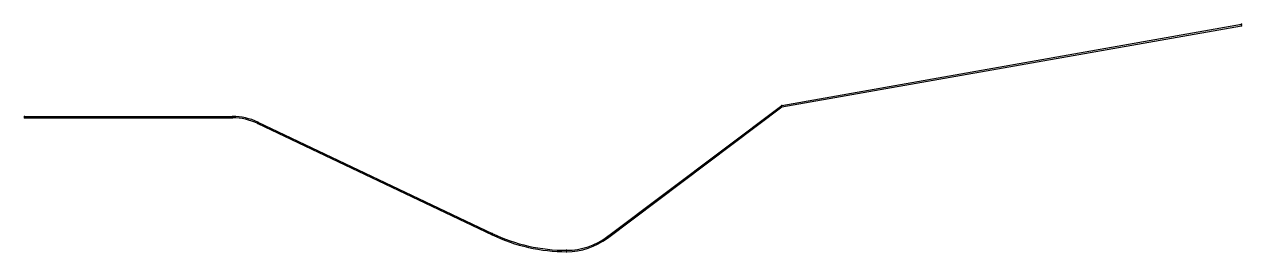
# Model space of a CAD drawing. Header units: millimetres. Extents: x -388 to 483, y 131 to 294.
import ezdxf

# ---------------------------------------------------------------- set-up
doc = ezdxf.new("R2010")
doc.units = ezdxf.units.MM

msp = doc.modelspace()

# ---------------------------------------------------------------- linework, layer by layer
at = {"layer": 'BELL_POLY'}
for p, q in [((153.92936, 235.62345), (482.9883, 293.64542)), ((153.92936, 234.62345), (482.9883, 292.64542)), ((29.22878, 141.65482), (153.92936, 235.62345)), ((29.22878, 140.65482), (153.92936, 234.62345))]:
    msp.add_line(p, q, dxfattribs=at)
at = {"layer": 'CONTOUR_CAP'}
for p, q in [((482.9883, 292.64542), (482.9883, 293.64542)), ((-388.0228, 226.68216), (-388.0228, 227.68216))]:
    msp.add_line(p, q, dxfattribs=at)
at = {"layer": 'CONTOUR_COOL'}
for p, q in [((-388.0228, 227.68216), (-238.9972, 227.68216)), ((-221.04484, 223.63368), (-53.18865, 143.86973))]:
    msp.add_line(p, q, dxfattribs=at)
for centre, radius, start, end in [((-238.9972, 185.85451), 41.82765, 64.5833, 90), ((0, 255.80055), 123.92555, 244.5833, 270), ((0, 180.44272), 48.56772, 270, 307)]:
    msp.add_arc(centre, radius, start, end, dxfattribs=at)
at = {"layer": 'CONTOUR_HOT'}
for p, q in [((-388.0228, 226.68216), (-238.9972, 226.68216)), ((-221.04484, 222.63368), (-53.18865, 142.86973))]:
    msp.add_line(p, q, dxfattribs=at)
for centre, radius, start, end in [((-238.9972, 184.85451), 41.82765, 64.5833, 90), ((0, 254.80055), 123.92555, 244.5833, 270), ((0, 179.44272), 48.56772, 270, 307)]:
    msp.add_arc(centre, radius, start, end, dxfattribs=at)
at = {"layer": 'CONTROL'}
for p in [(482.9883, 293.64542), (482.9883, 292.64542), (153.92936, 235.62345), (153.92936, 234.62345), (29.22878, 141.65482), (29.22878, 140.65482)]:
    msp.add_point(p, dxfattribs=at)
at = {"layer": 'POINTS'}
for p in [(482.9883, 293.64542), (482.9883, 292.64542), (-388.0228, 227.68216), (-388.0228, 226.68216), (-238.9972, 227.68216), (-238.9972, 226.68216), (-221.04484, 223.63368), (-221.04484, 222.63368), (-53.18865, 143.86973), (-53.18865, 142.86973), (29.22878, 141.65482), (29.22878, 140.65482), (0, 131.87501), (0, 130.87501)]:
    msp.add_point(p, dxfattribs=at)

doc.saveas('drawing.dxf')
